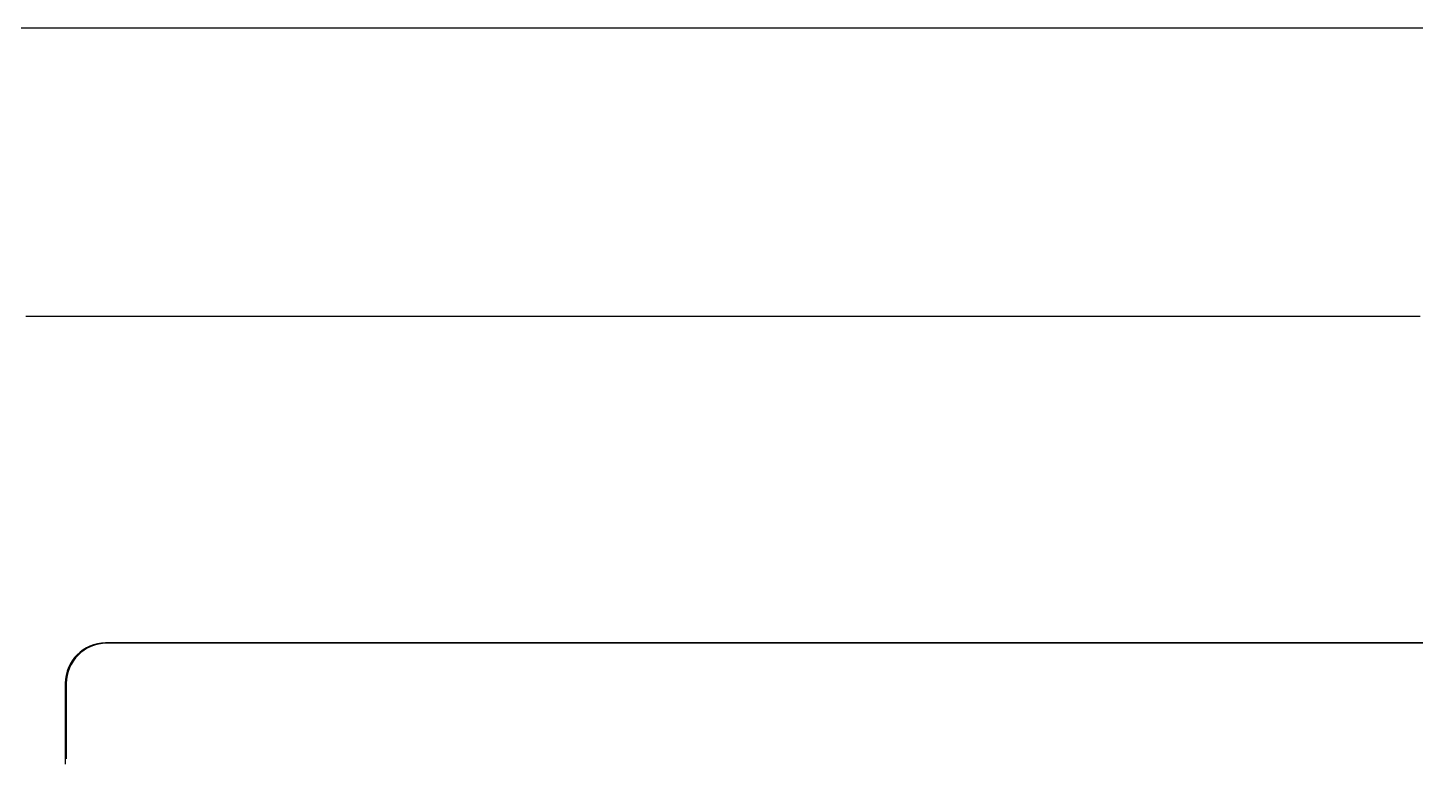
# Model space of a CAD drawing. Extents: x 1 to 47.7, y 0.2 to 35.
# Drawn here: x 5.853 to 9.292, y 14.191 to 16 of the extents above; entities that cross this region are included whole.
import ezdxf

# ---------------------------------------------------------------- set-up
doc = ezdxf.new("R2010")
doc.units = 0
doc.header["$MEASUREMENT"] = 0
for name, color, linetype in [('3_1__HORIZONTAL_RACK_MOUNT', 7, 'CONTINUOUS'), ('3_2__HORIZONTAL_PANEL_MOUN', 7, 'CONTINUOUS'), ('4_1__4U__UP_TO_ONE_IO_BOAR', 7, 'CONTINUOUS'), ('4_2__4U__FRONT_PANEL_W_24_', 7, 'CONTINUOUS'), ('5_1___24__TARGET_LEDS___12', 7, 'CONTINUOUS')]:
    doc.layers.add(name, color=color, linetype=linetype)

msp = doc.modelspace()

# ---------------------------------------------------------------- linework, layer by layer
at = {"layer": '3_1__HORIZONTAL_RACK_MOUNT'}
msp.add_lwpolyline([(9.3038, 15.2836), (9.1112, 15.2836), (8.9202, 15.2836), (8.7307, 15.2836), (8.5429, 15.2836), (8.3569, 15.2836), (8.1728, 15.2836), (7.9907, 15.2836), (7.8106, 15.2836), (7.7214, 15.2836), (7.6327, 15.2836), (7.5446, 15.2836), (7.4571, 15.2836), (7.3702, 15.2836), (7.2839, 15.2836), (7.1982, 15.2836), (7.1132, 15.2836), (7.0288, 15.2836), (6.945, 15.2836), (6.8619, 15.2836), (6.7795, 15.2836), (6.6978, 15.2836), (6.6168, 15.2836), (6.5365, 15.2836), (6.457, 15.2836), (6.3781, 15.2836), (6.3001, 15.2836), (6.2228, 15.2836), (6.1463, 15.2836), (6.0706, 15.2836), (5.9957, 15.2836), (5.9216, 15.2836), (5.8483, 15.2836)], dxfattribs=at)
at = {"layer": '3_2__HORIZONTAL_PANEL_MOUN'}
msp.add_lwpolyline([(5.8362, 16), (5.9266, 16), (6.0178, 16), (6.1098, 16), (6.2026, 16), (6.2961, 16), (6.3904, 16), (6.4855, 16), (6.5812, 16), (6.6777, 16), (6.7749, 16), (6.8727, 16), (6.9712, 16), (7.0704, 16), (7.1702, 16), (7.2707, 16), (7.3717, 16), (7.4734, 16), (7.5756, 16), (7.6785, 16), (7.7818, 16), (7.8858, 16), (7.9902, 16), (8.0952, 16), (8.2006, 16), (8.3066, 16), (8.5199, 16), (8.735, 16), (8.9518, 16), (9.1702, 16), (9.39, 16)], dxfattribs=at)
at = {"layer": '4_1__4U__UP_TO_ONE_IO_BOAR'}
msp.add_lwpolyline([(9.39, 14.4737), (9.2614, 14.4737), (9.1342, 14.4737), (9.0086, 14.4737), (8.8846, 14.4737), (8.7623, 14.4737), (8.6417, 14.4737), (8.523, 14.4737), (8.4061, 14.4737), (8.2912, 14.4737), (8.1784, 14.4737), (8.0676, 14.4737), (7.959, 14.4737), (7.8526, 14.4737), (7.7486, 14.4737), (7.6469, 14.4737), (7.5477, 14.4737), (7.451, 14.4737), (7.3569, 14.4737), (7.2654, 14.4737), (7.1767, 14.4737), (7.0908, 14.4737), (7.0077, 14.4737), (6.9276, 14.4737), (6.8505, 14.4737), (6.8131, 14.4737), (6.7765, 14.4737), (6.7406, 14.4737), (6.7056, 14.4737), (6.6714, 14.4737), (6.6379, 14.4737), (6.6053, 14.4737), (6.5736, 14.4737), (6.5426, 14.4737), (6.5126, 14.4737), (6.4833, 14.4737), (6.455, 14.4737), (6.4275, 14.4737), (6.4009, 14.4737), (6.3752, 14.4737), (6.3504, 14.4737), (6.3265, 14.4737), (6.3035, 14.4737), (6.2814, 14.4737), (6.2603, 14.4737), (6.2402, 14.4737), (6.2209, 14.4737), (6.2027, 14.4737), (6.1854, 14.4737), (6.1691, 14.4737), (6.1538, 14.4737), (6.1395, 14.4737), (6.1262, 14.4737), (6.1139, 14.4737), (6.1026, 14.4737), (6.0923, 14.4737), (6.0831, 14.4737), (6.075, 14.4737), (6.0679, 14.4737), (6.0619, 14.4737), (6.0569, 14.4737), (6.0531, 14.4737), (6.0503, 14.4737), (6.0486, 14.4737), (6.0481, 14.4737), (6.0481, 14.4737), (6.0378, 14.4732), (6.0279, 14.4716), (6.0184, 14.4692), (6.0092, 14.4658), (6.0004, 14.4616), (5.9922, 14.4566), (5.9845, 14.4508), (5.9774, 14.4443), (5.9709, 14.4372), (5.9652, 14.4295), (5.9601, 14.4213), (5.9559, 14.4125), (5.9526, 14.4034), (5.9501, 14.3938), (5.9486, 14.3839), (5.948, 14.3737), (5.948, 14.373), (5.948, 14.3711), (5.948, 14.368), (5.948, 14.3637), (5.948, 14.3582), (5.948, 14.3515), (5.948, 14.3436), (5.948, 14.3346), (5.948, 14.3245), (5.948, 14.3133), (5.948, 14.3011), (5.948, 14.2878), (5.948, 14.2734), (5.948, 14.258), (5.948, 14.2417), (5.948, 14.2243), (5.948, 14.206), (5.948, 14.1868)], dxfattribs=at)
at = {"layer": '4_2__4U__FRONT_PANEL_W_24_'}
msp.add_lwpolyline([(9.3708, 14.4745), (9.2429, 14.4745), (9.1164, 14.4745), (8.9914, 14.4745), (8.868, 14.4745), (8.7463, 14.4745), (8.6264, 14.4745), (8.5082, 14.4745), (8.392, 14.4745), (8.2777, 14.4745), (8.1654, 14.4745), (8.0552, 14.4745), (7.9471, 14.4745), (7.8413, 14.4745), (7.7378, 14.4745), (7.6366, 14.4745), (7.5379, 14.4745), (7.4417, 14.4745), (7.348, 14.4745), (7.2571, 14.4745), (7.1688, 14.4745), (7.0833, 14.4745), (7.0007, 14.4745), (6.9209, 14.4745), (6.8442, 14.4745), (6.807, 14.4745), (6.7706, 14.4745), (6.7349, 14.4745), (6.7001, 14.4745), (6.666, 14.4745), (6.6327, 14.4745), (6.6003, 14.4745), (6.5687, 14.4745), (6.5379, 14.4745), (6.508, 14.4745), (6.4789, 14.4745), (6.4507, 14.4745), (6.4234, 14.4745), (6.3969, 14.4745), (6.3713, 14.4745), (6.3466, 14.4745), (6.3229, 14.4745), (6.3, 14.4745), (6.2781, 14.4745), (6.257, 14.4745), (6.237, 14.4745), (6.2179, 14.4745), (6.1997, 14.4745), (6.1825, 14.4745), (6.1663, 14.4745), (6.151, 14.4745), (6.1368, 14.4745), (6.1236, 14.4745), (6.1113, 14.4745), (6.1001, 14.4745), (6.0899, 14.4745), (6.0808, 14.4745), (6.0726, 14.4745), (6.0656, 14.4745), (6.0596, 14.4745), (6.0547, 14.4745), (6.0508, 14.4745), (6.0481, 14.4745), (6.0464, 14.4745), (6.0458, 14.4745), (6.0458, 14.4745), (6.0356, 14.474), (6.0257, 14.4725), (6.0161, 14.47), (6.007, 14.4667), (5.9982, 14.4624), (5.99, 14.4574), (5.9823, 14.4517), (5.9752, 14.4452), (5.9687, 14.4381), (5.9629, 14.4304), (5.9579, 14.4221), (5.9537, 14.4134), (5.9503, 14.4042), (5.9479, 14.3946), (5.9464, 14.3847), (5.9458, 14.3745), (5.9458, 14.3735), (5.9458, 14.3707), (5.9458, 14.366), (5.9458, 14.3594), (5.9458, 14.351), (5.9458, 14.3408), (5.9458, 14.3289), (5.9458, 14.3153), (5.9458, 14.2999), (5.9458, 14.2829), (5.9458, 14.2643), (5.9458, 14.2441), (5.9458, 14.2223), (5.9458, 14.199), (5.9458, 14.1742)], dxfattribs=at)
at = {"layer": '5_1___24__TARGET_LEDS___12'}
msp.add_lwpolyline([(9.3674, 14.4745), (9.2282, 14.4745), (9.091, 14.4745), (8.9557, 14.4745), (8.8225, 14.4745), (8.6914, 14.4745), (8.5625, 14.4745), (8.4359, 14.4745), (8.3116, 14.4745), (8.1898, 14.4745), (8.0704, 14.4745), (7.9537, 14.4745), (7.8396, 14.4745), (7.7836, 14.4745), (7.7283, 14.4745), (7.6737, 14.4745), (7.6198, 14.4745), (7.5667, 14.4745), (7.5142, 14.4745), (7.4626, 14.4745), (7.4116, 14.4745), (7.3615, 14.4745), (7.3121, 14.4745), (7.2635, 14.4745), (7.2157, 14.4745), (7.1687, 14.4745), (7.1225, 14.4745), (7.0772, 14.4745), (7.0326, 14.4745), (6.989, 14.4745), (6.9461, 14.4745), (6.9042, 14.4745), (6.8631, 14.4745), (6.8229, 14.4745), (6.7836, 14.4745), (6.7451, 14.4745), (6.7076, 14.4745), (6.6711, 14.4745), (6.6354, 14.4745), (6.6007, 14.4745), (6.567, 14.4745), (6.5342, 14.4745), (6.5024, 14.4745), (6.4715, 14.4745), (6.4417, 14.4745), (6.4129, 14.4745), (6.385, 14.4745), (6.3582, 14.4745), (6.3324, 14.4745), (6.3077, 14.4745), (6.284, 14.4745), (6.2614, 14.4745), (6.2398, 14.4745), (6.2193, 14.4745), (6.1999, 14.4745), (6.1817, 14.4745), (6.1645, 14.4745), (6.1484, 14.4745), (6.1335, 14.4745), (6.1197, 14.4745), (6.107, 14.4745), (6.0955, 14.4745), (6.0852, 14.4745), (6.0761, 14.4745), (6.0681, 14.4745), (6.0613, 14.4745), (6.0558, 14.4745), (6.0515, 14.4745), (6.0483, 14.4745), (6.0465, 14.4745), (6.0458, 14.4745), (6.0458, 14.4745), (6.0356, 14.474), (6.0257, 14.4725), (6.0161, 14.47), (6.007, 14.4667), (5.9982, 14.4624), (5.99, 14.4574), (5.9823, 14.4517), (5.9752, 14.4452), (5.9687, 14.4381), (5.9629, 14.4304), (5.9579, 14.4221), (5.9537, 14.4134), (5.9503, 14.4042), (5.9479, 14.3946), (5.9464, 14.3847), (5.9458, 14.3745), (5.9458, 14.3735), (5.9458, 14.3707), (5.9458, 14.366), (5.9458, 14.3594), (5.9458, 14.351), (5.9458, 14.3408), (5.9458, 14.3289), (5.9458, 14.3153), (5.9458, 14.2999), (5.9458, 14.2829), (5.9458, 14.2643), (5.9458, 14.2441), (5.9458, 14.2223), (5.9458, 14.199), (5.9458, 14.1742)], dxfattribs=at)

doc.saveas('drawing.dxf')
